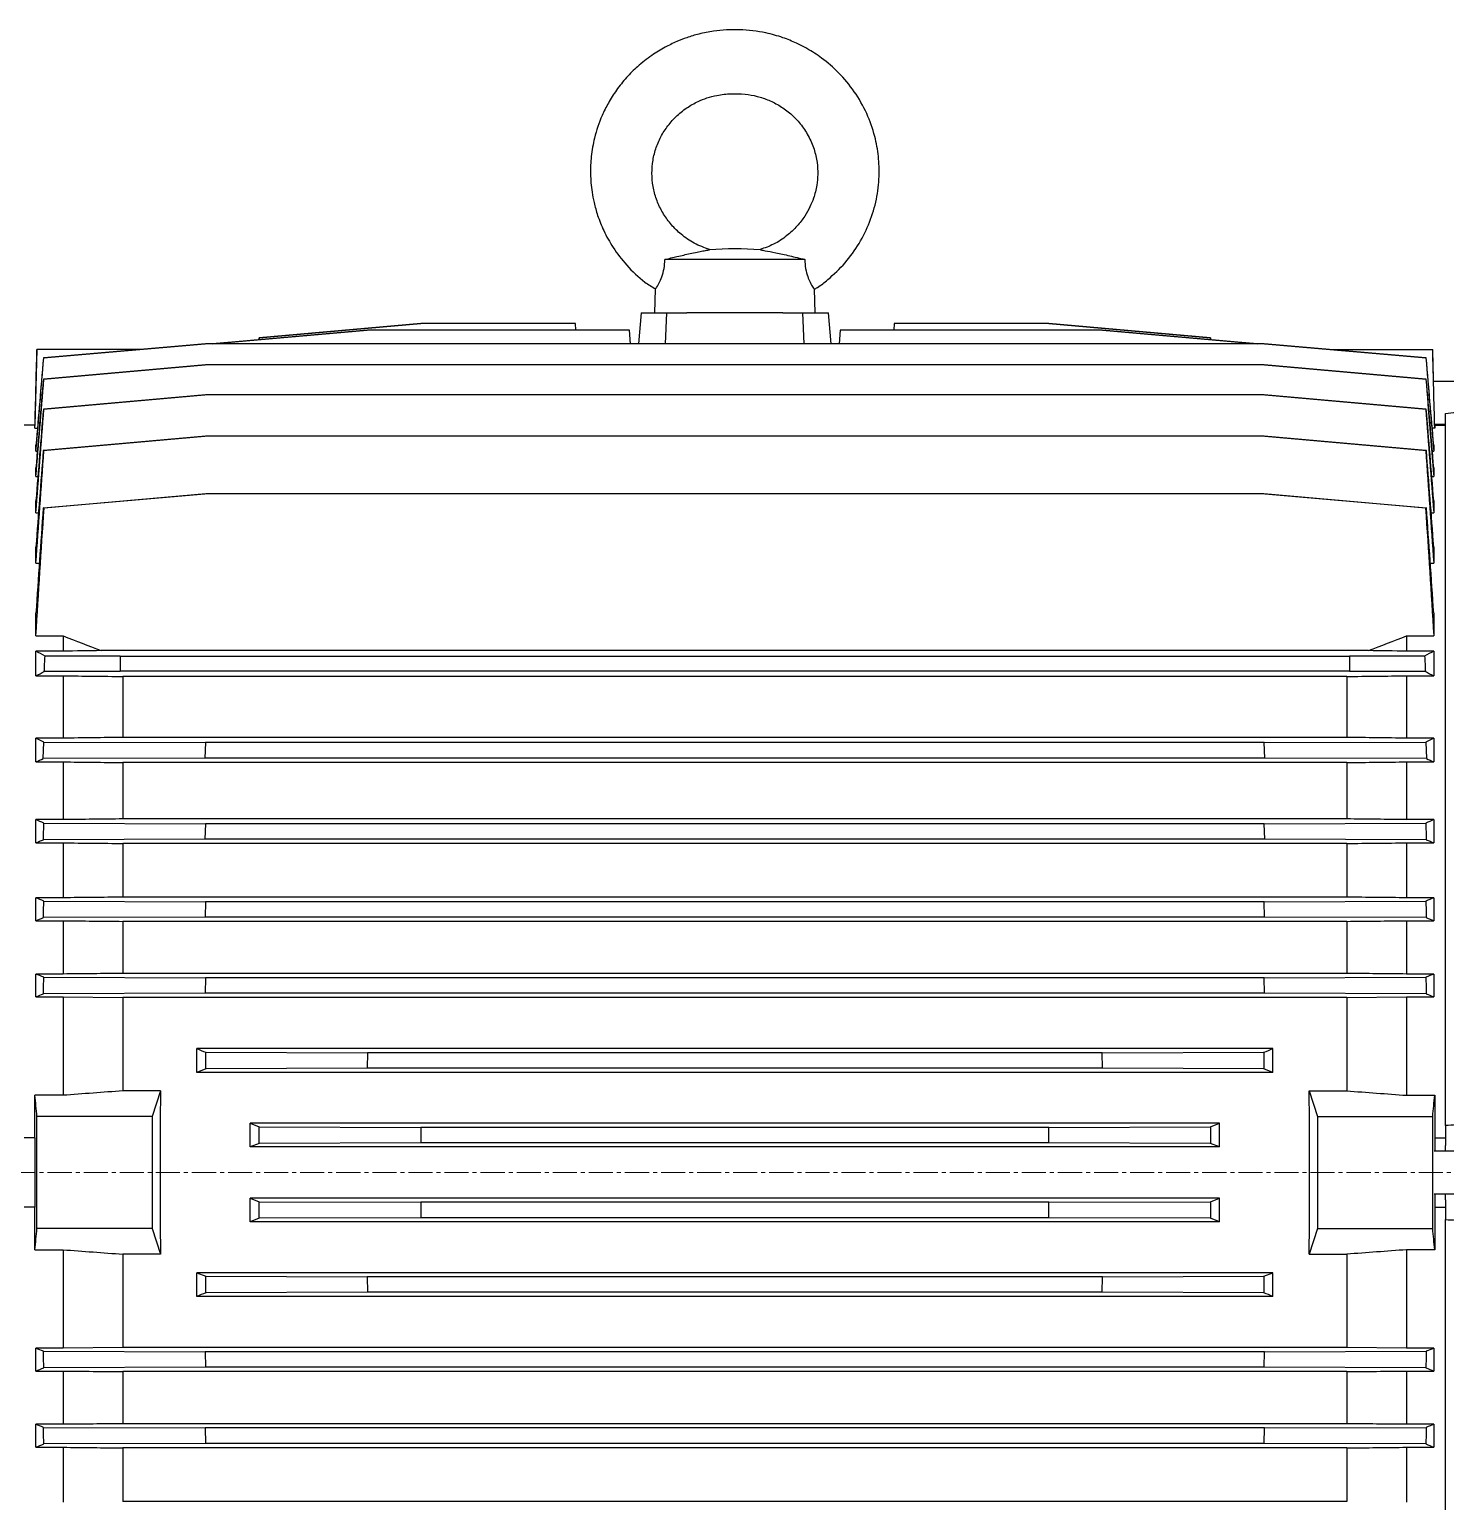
# Model space of a CAD drawing. Header units: millimetres. Extents: x -156567 to -12272, y -164292 to 1094.
# Drawn here: x -156398.5 to -156133.6, y -164103.2 to -163827.8 of the extents above; entities that cross this region are included whole.
import ezdxf

# ---------------------------------------------------------------- set-up
doc = ezdxf.new("R2010")
doc.units = ezdxf.units.MM
doc.header["$LTSCALE"] = 6
doc.header["$MEASUREMENT"] = 0
doc.linetypes.add('CENTER2', pattern=[1.125, 0.75, -0.125, 0.125, -0.125])
doc.layers.add('centre', color=7, linetype='CENTER2', lineweight=5)

# ---------------------------------------------------------------- blocks, each defined once
blk = doc.blocks.new('WEG W22 SIDE 1')
for p, q in [((-240.87, 170.85), (-267.03, 170.85)), ((-268.83, 165.3), (-268.95, 160.85)), ((-238.95, 160.85), (-239.07, 165.29)), ((-271.45, 160.85), (-271.96, 155.06)), ((-271.45, 160.85), (-266.69, 160.85)), ((-266.9, 155.06), (-266.69, 160.85)), ((-266.69, 160.85), (-262.95, 160.85)), ((-244.95, 160.85), (-262.95, 160.85)), ((-244.95, 160.85), (-241.21, 160.85)), ((-241, 155.06), (-241.21, 160.85)), ((-241.21, 160.85), (-236.45, 160.85)), ((-235.94, 155.06), (-236.45, 160.85)), ((-351.72, 155.06), (-322.7, 157.6)), ((-322.66, 157.6), (-351.61, 155.06)), ((-342.92, 156.2), (-312.69, 158.85)), ((-312.69, 158.85), (-342.92, 156.2)), ((-312.68, 158.85), (-342.91, 156.2)), ((-273.67, 157.6), (-322.67, 157.6)), ((-283.78, 158.85), (-312.68, 158.85)), ((-283.67, 157.6), (-283.78, 158.85)), ((-273.44, 155.06), (-273.67, 157.6)), ((-234.23, 157.6), (-234.46, 155.06)), ((-185.24, 157.6), (-234.23, 157.6)), ((-224.12, 158.85), (-224.23, 157.6)), ((-195.22, 158.85), (-224.12, 158.85)), ((-164.99, 156.2), (-195.22, 158.85)), ((-195.21, 158.85), (-164.98, 156.2)), ((-164.98, 156.2), (-195.21, 158.85)), ((-156.29, 155.06), (-185.24, 157.6)), ((-185.2, 157.6), (-156.18, 155.06)), ((-383.28, 152.42), (-353.05, 155.06)), ((-352.99, 155.06), (-383.22, 152.41)), ((-154.91, 155.06), (-352.99, 155.06)), ((-342.95, 155.83), (-351.72, 155.06)), ((-342.95, 155.83), (-342.92, 156.2)), ((-342.91, 156.2), (-342.94, 155.83)), ((-164.96, 155.83), (-164.99, 156.2)), ((-164.98, 156.2), (-164.95, 155.83)), ((-156.18, 155.06), (-164.95, 155.83)), ((-124.68, 152.41), (-154.91, 155.06)), ((-154.85, 155.06), (-124.62, 152.42)), ((-384.5, 154), (-384.88, 139.85)), ((-365.23, 154), (-384.5, 154)), ((-142.67, 154), (-123.4, 154)), ((-123.24, 148), (-123.4, 154)), ((-383.29, 148.47), (-353.06, 151.11)), ((-352.98, 151.11), (-383.21, 148.45)), ((-154.92, 151.11), (-352.98, 151.11)), ((-124.69, 148.45), (-154.92, 151.11)), ((-154.84, 151.11), (-124.61, 148.47)), ((-119, 148), (-123.24, 148)), ((-383.3, 142.85), (-353.07, 145.49)), ((-352.96, 145.49), (-383.19, 142.83)), ((-154.94, 145.49), (-352.96, 145.49)), ((-124.71, 142.83), (-154.94, 145.49)), ((-154.83, 145.49), (-124.6, 142.85)), ((-121, 8.8), (-121, 142.05)), ((-384.87, 139.85), (-386.9, 139.85)), ((-384.87, 139.25), (-384.87, 139.85)), ((-384.87, 139.25), (-384.42, 139.25)), ((-383.31, 135.11), (-353.08, 137.75)), ((-352.95, 137.75), (-383.18, 135.09)), ((-154.95, 137.75), (-352.95, 137.75)), ((-124.72, 135.09), (-154.95, 137.75)), ((-154.82, 137.75), (-124.59, 135.11)), ((-123.03, 139.25), (-123.48, 139.25)), ((-123.02, 139.85), (-123.03, 140)), ((-123.03, 140), (-121, 140)), ((-123.03, 139.85), (-123.03, 139.25)), ((-123.03, 139.85), (-121, 139.85)), ((-384.69, 134.98), (-384.69, 136.08)), ((-384.69, 134.98), (-384.42, 134.98)), ((-383.18, 135.09), (-383.31, 135.11)), ((-124.59, 135.11), (-124.72, 135.09)), ((-123.48, 134.98), (-123.21, 134.98)), ((-123.21, 136.08), (-123.21, 134.98)), ((-384.69, 130.22), (-384.69, 131.84)), ((-384.69, 130.22), (-384.32, 130.22)), ((-123.58, 130.22), (-123.21, 130.22)), ((-123.21, 131.84), (-123.21, 130.22)), ((-383.32, 124.35), (-353.09, 126.99)), ((-352.93, 126.99), (-383.16, 124.32)), ((-154.97, 126.99), (-352.93, 126.99)), ((-124.74, 124.32), (-154.97, 126.99)), ((-154.81, 126.99), (-124.58, 124.35)), ((-384.69, 123.44), (-384.69, 125.68)), ((-383.16, 124.32), (-383.32, 124.35)), ((-124.58, 124.35), (-124.74, 124.32)), ((-123.21, 125.68), (-123.21, 123.44)), ((-384.69, 123.44), (-384.2, 123.44)), ((-123.7, 123.44), (-123.21, 123.44)), ((-384.69, 113.99), (-384.69, 117.04)), ((-123.21, 117.04), (-123.21, 113.99)), ((-384.69, 113.99), (-384.04, 113.99)), ((-123.86, 113.99), (-123.21, 113.99)), ((-384.69, 100.42), (-384.69, 104.69)), ((-123.21, 104.69), (-123.21, 100.42)), ((-384.69, 100.42), (-379.61, 100.42)), ((-379.61, 100.42), (-379.61, 97.55)), ((-128.29, 100.42), (-128.29, 97.55)), ((-128.29, 100.42), (-123.21, 100.42)), ((-379.61, 97.55), (-384.69, 97.55)), ((-384.69, 92.95), (-384.69, 97.55)), ((-368.95, 96.62), (-382.98, 96.62)), ((-135.41, 97.65), (-372.49, 97.65)), ((-368.95, 96.62), (-368.95, 96.57)), ((-138.95, 96.57), (-368.95, 96.57)), ((-368.95, 96.57), (-368.95, 93.78)), ((-124.92, 96.62), (-138.95, 96.62)), ((-138.95, 96.62), (-138.95, 96.57)), ((-138.95, 96.57), (-138.95, 93.78)), ((-123.21, 97.55), (-128.29, 97.55)), ((-123.21, 97.55), (-123.21, 92.95)), ((-368.95, 93.72), (-383.13, 93.72)), ((-368.95, 93.78), (-368.95, 93.72)), ((-138.95, 93.78), (-368.95, 93.78)), ((-138.95, 93.78), (-138.95, 93.72)), ((-124.77, 93.72), (-138.95, 93.72)), ((-384.69, 92.95), (-379.61, 92.95)), ((-379.61, 92.95), (-379.61, 81.28)), ((-139.49, 92.81), (-368.41, 92.81)), ((-368.41, 92.81), (-368.41, 81.41)), ((-139.49, 92.81), (-139.49, 81.41)), ((-128.29, 92.95), (-128.29, 81.28)), ((-128.29, 92.95), (-123.21, 92.95)), ((-379.61, 81.28), (-384.69, 81.28)), ((-384.69, 76.83), (-384.69, 81.28)), ((-383.31, 77.46), (-383.18, 80.54)), ((-383.18, 80.54), (-352.95, 80.45)), ((-139.49, 81.41), (-368.41, 81.41)), ((-352.95, 80.45), (-353.08, 77.55)), ((-154.95, 80.45), (-352.95, 80.45)), ((-154.95, 80.45), (-124.72, 80.54)), ((-154.82, 77.55), (-154.95, 80.45)), ((-123.21, 81.28), (-128.29, 81.28)), ((-124.72, 80.54), (-124.59, 77.46)), ((-123.21, 81.28), (-123.21, 76.83)), ((-353.08, 77.55), (-383.31, 77.46)), ((-154.82, 77.55), (-353.07, 77.55)), ((-124.59, 77.46), (-154.82, 77.55)), ((-384.69, 76.83), (-379.61, 76.83)), ((-379.61, 76.83), (-379.61, 66.04)), ((-139.49, 76.7), (-368.41, 76.7)), ((-368.41, 76.7), (-368.41, 66.16)), ((-139.49, 76.7), (-139.49, 66.16)), ((-128.29, 76.83), (-128.29, 66.04)), ((-128.29, 76.83), (-123.21, 76.83)), ((-139.49, 66.16), (-368.41, 66.16)), ((-379.61, 66.04), (-384.69, 66.04)), ((-384.69, 61.68), (-384.69, 66.04)), ((-383.19, 65.37), (-352.96, 65.27)), ((-352.96, 65.27), (-353.07, 62.38)), ((-154.94, 65.27), (-352.96, 65.27)), ((-154.94, 65.27), (-124.71, 65.37)), ((-154.83, 62.38), (-154.94, 65.27)), ((-123.21, 66.04), (-128.29, 66.04)), ((-123.21, 66.04), (-123.21, 61.68)), ((-384.69, 61.68), (-379.61, 61.68)), ((-353.07, 62.38), (-383.3, 62.28)), ((-379.61, 61.68), (-379.61, 51.41)), ((-139.49, 61.57), (-368.41, 61.57)), ((-368.41, 61.57), (-368.41, 51.52)), ((-154.83, 62.38), (-353.06, 62.38)), ((-124.6, 62.28), (-154.83, 62.38)), ((-139.49, 61.57), (-139.49, 51.52)), ((-128.29, 61.68), (-123.21, 61.68)), ((-128.29, 61.68), (-128.29, 51.41)), ((-379.61, 51.41), (-384.69, 51.41)), ((-384.69, 47.11), (-384.69, 51.41)), ((-383.21, 50.77), (-352.98, 50.68)), ((-139.49, 51.52), (-368.41, 51.52)), ((-352.98, 50.68), (-353.06, 47.78)), ((-154.92, 50.68), (-352.98, 50.68)), ((-154.92, 50.68), (-124.69, 50.77)), ((-154.84, 47.78), (-154.92, 50.68)), ((-123.21, 51.41), (-128.29, 51.41)), ((-123.21, 51.41), (-123.21, 47.11)), ((-384.69, 47.11), (-379.61, 47.11)), ((-353.06, 47.78), (-383.29, 47.69)), ((-379.61, 47.11), (-379.61, 37.14)), ((-139.49, 47), (-368.41, 47)), ((-368.41, 47), (-368.41, 37.25)), ((-154.84, 47.78), (-353.06, 47.78)), ((-124.61, 47.69), (-154.84, 47.78)), ((-139.49, 47), (-139.49, 37.25)), ((-128.29, 47.11), (-123.21, 47.11)), ((-128.29, 47.11), (-128.29, 37.14)), ((-379.61, 37.14), (-384.69, 37.14)), ((-384.69, 32.88), (-384.69, 37.14)), ((-383.22, 36.53), (-352.99, 36.44)), ((-139.49, 37.25), (-368.41, 37.25)), ((-352.99, 36.44), (-353.05, 33.54)), ((-154.91, 36.44), (-352.99, 36.44)), ((-154.91, 36.44), (-124.68, 36.53)), ((-154.85, 33.54), (-154.91, 36.44)), ((-123.21, 37.14), (-128.29, 37.14)), ((-123.21, 37.14), (-123.21, 32.88)), ((-353.05, 33.54), (-383.28, 33.45)), ((-154.85, 33.54), (-353.05, 33.54)), ((-124.62, 33.45), (-154.85, 33.54)), ((-384.69, 32.88), (-379.61, 32.88)), ((-379.61, 32.88), (-368.41, 32.77)), ((-379.61, 32.88), (-379.61, 14.45)), ((-139.49, 32.77), (-368.41, 32.77)), ((-368.41, 32.77), (-368.41, 15.28)), ((-139.49, 32.77), (-128.29, 32.88)), ((-139.49, 32.77), (-139.49, 15.28)), ((-128.29, 32.88), (-123.21, 32.88)), ((-128.29, 32.88), (-128.29, 14.45)), ((-153.29, 23.19), (-354.61, 23.19)), ((-354.61, 18.74), (-354.61, 23.19)), ((-352.89, 22.49), (-322.66, 22.4)), ((-322.66, 22.4), (-322.7, 19.51)), ((-185.23, 22.4), (-322.66, 22.4)), ((-185.24, 22.4), (-155.01, 22.49)), ((-185.2, 19.51), (-185.24, 22.4)), ((-153.29, 18.74), (-153.29, 23.19)), ((-352.93, 19.41), (-354.61, 18.74)), ((-322.7, 19.51), (-352.93, 19.41)), ((-185.2, 19.51), (-322.7, 19.51)), ((-154.97, 19.41), (-185.2, 19.51)), ((-153.29, 18.74), (-154.97, 19.41)), ((-153.29, 18.74), (-354.61, 18.74)), ((-384.87, 6.47), (-384.87, 14.45)), ((-379.61, 14.45), (-384.87, 14.45)), ((-361.39, 15.28), (-368.41, 15.28)), ((-361.39, 15.28), (-362.95, 10.5)), ((-146.51, 15.28), (-144.95, 10.5)), ((-146.51, 15.28), (-139.49, 15.28)), ((-128.29, 14.45), (-123.03, 14.45)), ((-123.03, 14.45), (-123.03, 6.47)), ((-362.95, 10.5), (-384.5, 10.5)), ((-362.95, 10.5), (-362.95, -10.5)), ((-163.29, 9.22), (-344.61, 9.22)), ((-344.61, 9.22), (-342.91, 8.54)), ((-344.61, 4.79), (-344.61, 9.22)), ((-342.91, 8.54), (-312.68, 8.45)), ((-312.68, 8.45), (-312.69, 5.55)), ((-195.22, 8.45), (-312.68, 8.45)), ((-195.22, 8.45), (-164.99, 8.54)), ((-195.21, 5.55), (-195.22, 8.45)), ((-164.99, 8.54), (-163.29, 9.22)), ((-163.29, 4.79), (-163.29, 9.22)), ((-144.95, 10.5), (-123.4, 10.5)), ((-144.95, 10.5), (-144.95, -10.5)), ((-121, 8.8), (-121, 5.08)), ((-384.87, 6.47), (-386.9, 6.47)), ((-312.69, 5.55), (-342.92, 5.46)), ((-195.21, 5.55), (-312.69, 5.55)), ((-164.98, 5.46), (-195.21, 5.55)), ((-123.03, 6.47), (-123.01, 4)), ((-123.03, 6.47), (-121, 6.47)), ((-342.92, 5.46), (-344.61, 4.79)), ((-163.29, 4.79), (-344.61, 4.79)), ((-163.29, 4.79), (-164.98, 5.46)), ((-119, 4), (-123.13, 4)), ((-121, 4), (-121, 5.08)), ((-163.29, -4.79), (-344.61, -4.79)), ((-344.61, -4.79), (-342.92, -5.46)), ((-344.61, -9.22), (-344.61, -4.79)), ((-342.92, -5.46), (-312.69, -5.55)), ((-195.21, -5.55), (-164.98, -5.46)), ((-164.98, -5.46), (-163.29, -4.79)), ((-163.29, -9.22), (-163.29, -4.79)), ((-123.13, -4), (-119, -4)), ((-123.02, -4), (-123.03, -6.47)), ((-121, -5.08), (-121, -4)), ((-121, -5.08), (-121, -8.8)), ((-384.87, -6.47), (-386.9, -6.47)), ((-384.87, -14.45), (-384.87, -6.47)), ((-195.21, -5.55), (-312.69, -5.55)), ((-312.69, -5.55), (-312.68, -8.45)), ((-195.22, -8.45), (-195.21, -5.55)), ((-123.03, -6.47), (-123.03, -14.45)), ((-123.03, -6.47), (-121, -6.47)), ((-362.95, -10.5), (-384.5, -10.5)), ((-362.95, -10.5), (-361.39, -15.28)), ((-342.91, -8.54), (-344.61, -9.22)), ((-163.29, -9.22), (-344.61, -9.22)), ((-312.68, -8.45), (-342.91, -8.54)), ((-195.22, -8.45), (-312.68, -8.45)), ((-164.99, -8.54), (-195.22, -8.45)), ((-163.29, -9.22), (-164.99, -8.54)), ((-144.95, -10.5), (-146.51, -15.28)), ((-144.95, -10.5), (-123.4, -10.5)), ((-121, -142.05), (-121, -8.8)), ((-384.87, -14.45), (-379.61, -14.45)), ((-379.61, -14.45), (-379.61, -32.88)), ((-361.39, -15.28), (-368.41, -15.28)), ((-368.41, -15.28), (-368.41, -32.77)), ((-146.51, -15.28), (-139.49, -15.28)), ((-139.49, -15.28), (-139.49, -32.77)), ((-123.03, -14.45), (-128.29, -14.45)), ((-128.29, -14.45), (-128.29, -32.88)), ((-153.29, -18.74), (-354.61, -18.74)), ((-354.61, -18.74), (-352.93, -19.41)), ((-354.61, -23.19), (-354.61, -18.74)), ((-154.97, -19.41), (-153.29, -18.74)), ((-153.29, -23.19), (-153.29, -18.74)), ((-352.93, -19.41), (-322.7, -19.51)), ((-185.2, -19.51), (-322.7, -19.51)), ((-322.7, -19.51), (-322.66, -22.4)), ((-185.24, -22.4), (-185.2, -19.51)), ((-185.2, -19.51), (-154.97, -19.41)), ((-153.29, -23.19), (-354.61, -23.19)), ((-322.66, -22.4), (-352.89, -22.49)), ((-185.24, -22.4), (-322.67, -22.4)), ((-155.01, -22.49), (-185.24, -22.4)), ((-379.61, -32.88), (-384.69, -32.88)), ((-384.69, -37.14), (-384.69, -32.88)), ((-368.41, -32.77), (-379.61, -32.88)), ((-139.49, -32.77), (-368.41, -32.77)), ((-128.29, -32.88), (-139.49, -32.77)), ((-123.21, -32.88), (-128.29, -32.88)), ((-123.21, -32.88), (-123.21, -37.14)), ((-383.28, -33.45), (-353.05, -33.54)), ((-353.05, -33.54), (-352.99, -36.44)), ((-154.85, -33.54), (-353.05, -33.54)), ((-154.91, -36.44), (-154.85, -33.54)), ((-154.85, -33.54), (-124.62, -33.45)), ((-384.69, -37.14), (-379.61, -37.14)), ((-352.99, -36.44), (-383.22, -36.53)), ((-379.61, -37.14), (-379.61, -47.11)), ((-139.49, -37.25), (-368.41, -37.25)), ((-368.41, -37.25), (-368.41, -47)), ((-154.91, -36.44), (-352.99, -36.44)), ((-124.68, -36.53), (-154.91, -36.44)), ((-139.49, -37.25), (-139.49, -47)), ((-128.29, -37.14), (-123.21, -37.14)), ((-128.29, -37.14), (-128.29, -47.11)), ((-379.61, -47.11), (-384.69, -47.11)), ((-384.69, -51.41), (-384.69, -47.11)), ((-383.29, -47.69), (-353.06, -47.78)), ((-139.49, -47), (-368.41, -47)), ((-154.84, -47.78), (-353.06, -47.78)), ((-353.06, -47.78), (-352.98, -50.68)), ((-154.92, -50.68), (-154.84, -47.78)), ((-154.84, -47.78), (-124.61, -47.69)), ((-123.21, -47.11), (-128.29, -47.11)), ((-123.21, -47.11), (-123.21, -51.41)), ((-384.69, -51.41), (-379.61, -51.41)), ((-352.98, -50.68), (-383.21, -50.77)), ((-379.61, -51.41), (-379.61, -61.68)), ((-139.49, -51.52), (-368.41, -51.52)), ((-368.41, -51.52), (-368.41, -61.57)), ((-154.92, -50.68), (-352.98, -50.68)), ((-124.69, -50.77), (-154.92, -50.68)), ((-139.49, -51.52), (-139.49, -61.57)), ((-128.29, -51.41), (-123.21, -51.41)), ((-128.29, -51.41), (-128.29, -61.68)), ((-139.49, -61.57), (-368.41, -61.57))]:
    blk.add_line(p, q)
blk.add_arc((-253.95, 117.54), 55.3, 85.0464, 94.9493)
for centre, start_param, end_param in [((-349.48, 0), 1.458999, 1.682593), ((-158.42, 0), 4.600592, 4.824186)]:
    blk.add_ellipse(centre, major_axis=(0, 137), ratio=0.087489, start_param=start_param, end_param=end_param)
for points, knots in [([(-239.08, 165.26), (-238.89, 165.37), (-238, 165.9), (-236, 167.48), (-233.25, 170.13), (-230.61, 173.78), (-228.63, 177.8), (-227.37, 182.04), (-226.87, 186.2), (-227.01, 190.16), (-227.73, 194.13), (-229.19, 198.25), (-231.48, 202.29), (-234.37, 205.77), (-237.42, 208.41), (-240.12, 210.16), (-242.56, 211.41), (-245.11, 212.45), (-248.67, 213.44), (-253.04, 213.97), (-257.27, 213.73), (-260.54, 213.09), (-262.84, 212.4), (-264.95, 211.58), (-267.16, 210.5), (-269.65, 208.98), (-272.06, 207.08), (-274.27, 204.88), (-276.1, 202.6), (-277.61, 200.2), (-279.09, 197.24), (-280.22, 193.89), (-280.87, 190.2), (-281.02, 186.81), (-280.77, 183.92), (-280.28, 181.33), (-279.6, 178.91), (-278.46, 176.06), (-276.7, 172.89), (-274.14, 169.61), (-271.46, 166.95), (-269.44, 165.75), (-268.77, 165.34)], [0, 0, 0, 0, 0.004928, 0.022682, 0.055792, 0.088595, 0.121209, 0.153868, 0.185419, 0.212716, 0.240699, 0.273829, 0.30827, 0.342168, 0.372719, 0.396674, 0.4126, 0.432894, 0.457063, 0.493717, 0.529181, 0.549672, 0.566871, 0.581769, 0.599506, 0.620826, 0.64574, 0.666798, 0.689139, 0.709966, 0.729005, 0.761667, 0.787251, 0.811108, 0.836212, 0.850625, 0.869054, 0.891513, 0.917969, 0.948381, 0.982705, 1, 1, 1, 1]), ([(-258.69, 172.7), (-259.66, 173.05), (-261.56, 173.74), (-263.92, 175.41), (-265.84, 177.27), (-267.33, 179.3), (-268.45, 181.52), (-269.18, 183.89), (-269.51, 186.34), (-269.41, 188.82), (-268.9, 191.24), (-267.99, 193.54), (-266.69, 195.68), (-265.01, 197.61), (-263.04, 199.22), (-261.04, 200.35), (-259.13, 201.11), (-257.06, 201.66), (-254.67, 201.9), (-252.12, 201.84), (-249.75, 201.42), (-247.54, 200.67), (-245.42, 199.57), (-243.42, 198.1), (-241.63, 196.24), (-240.14, 194.01), (-239.08, 191.55), (-238.52, 189.08), (-238.4, 186.82), (-238.6, 184.56), (-239.1, 182.54), (-239.9, 180.6), (-240.89, 178.84), (-242.32, 176.98), (-244.26, 175.18), (-246.57, 173.63), (-248.35, 173), (-249.2, 172.7)], [0, 0, 0, 0, 0.035687, 0.070179, 0.099726, 0.128759, 0.157422, 0.186053, 0.214694, 0.243319, 0.271961, 0.300597, 0.32924, 0.358641, 0.38931, 0.417578, 0.438236, 0.460881, 0.492005, 0.522473, 0.549268, 0.575903, 0.603526, 0.63221, 0.662072, 0.69311, 0.725099, 0.754727, 0.780955, 0.803869, 0.833352, 0.853289, 0.876738, 0.90376, 0.934413, 0.968765, 1, 1, 1, 1]), ([(-268.79, 165.3), (-268.78, 165.32), (-268.75, 165.35), (-268.19, 166.19), (-267.58, 167.54), (-267.14, 169.11), (-267.07, 170.27), (-267.03, 170.85)], [0, 0, 0, 0, 0.205556, 0.478767, 0.654423, 0.831103, 1, 1, 1, 1]), ([(-267.03, 170.85), (-266.27, 171.03), (-264.61, 171.43), (-262.12, 172), (-260.12, 172.4), (-259.03, 172.59), (-258.63, 172.65), (-258.71, 172.64), (-258.72, 172.64)], [0, 0, 0, 0, 0.198066, 0.430867, 0.708201, 0.857645, 0.979022, 1, 1, 1, 1]), ([(-249.18, 172.64), (-249.15, 172.63), (-249.1, 172.63), (-248.12, 172.46), (-246.32, 172.12), (-243.76, 171.55), (-241.82, 171.08), (-240.87, 170.85)], [0, 0, 0, 0, 0.098478, 0.251218, 0.49539, 0.751566, 1, 1, 1, 1]), ([(-240.87, 170.85), (-240.83, 170.27), (-240.76, 169.11), (-240.35, 167.62), (-239.8, 166.37), (-239.3, 165.57), (-239.02, 165.17), (-239.09, 165.27), (-239.1, 165.29)], [0, 0, 0, 0, 0.170388, 0.341688, 0.497642, 0.722466, 0.951119, 1, 1, 1, 1]), ([(-383.19, 142.83), (-383.21, 142.83), (-383.25, 142.84), (-383.28, 142.84), (-383.3, 142.85)], [0, 0, 0, 0, 0.500491, 1, 1, 1, 1]), ([(-124.6, 142.85), (-124.62, 142.84), (-124.65, 142.84), (-124.69, 142.83), (-124.71, 142.83)], [0, 0, 0, 0, 0.499509, 1, 1, 1, 1]), ([(-383.3, 62.28), (-383.28, 62.8), (-383.25, 63.82), (-383.21, 64.85), (-383.19, 65.37)], [0, 0, 0, 0, 0.499509, 1, 1, 1, 1]), ([(-124.71, 65.37), (-124.69, 64.85), (-124.65, 63.82), (-124.62, 62.8), (-124.6, 62.28)], [0, 0, 0, 0, 0.500491, 1, 1, 1, 1]), ([(-384.87, 6.47), (-384.89, 4.34), (-384.9, 2.2), (-384.9, -0.52), (-384.9, -1.07), (-384.89, -2.16), (-384.89, -2.71), (-384.89, -4.33), (-384.88, -5.41), (-384.87, -6.47)], [0, 0, 0, 0, 0.5, 0.5, 0.625, 0.625, 0.75, 0.75, 1, 1, 1, 1])]:
    blk.add_open_spline(points, degree=3, knots=knots)
for points in [[(-342.91, 156.2), (-342.91, 156.21), (-342.91, 156.21), (-342.92, 156.2)], [(-164.98, 156.2), (-164.99, 156.21), (-164.99, 156.21), (-164.99, 156.2)], [(-384.87, 139.25), (-384.75, 144.17), (-384.62, 149.08), (-384.5, 154)], [(-383.28, 152.42), (-383.75, 146.98), (-384.22, 141.53), (-384.69, 136.08)], [(-384.69, 134.98), (-384.2, 140.79), (-383.71, 146.6), (-383.22, 152.41)], [(-383.22, 152.41), (-383.24, 152.43), (-383.26, 152.43), (-383.28, 152.42)], [(-124.62, 152.42), (-124.64, 152.43), (-124.66, 152.43), (-124.68, 152.41)], [(-124.68, 152.41), (-124.19, 146.6), (-123.7, 140.79), (-123.21, 134.98)], [(-123.21, 136.08), (-123.68, 141.53), (-124.15, 146.98), (-124.62, 152.42)], [(-123.03, 139.25), (-123.15, 144.17), (-123.28, 149.08), (-123.4, 154)], [(-383.29, 148.47), (-383.76, 142.92), (-384.23, 137.38), (-384.69, 131.84)], [(-384.69, 130.22), (-384.2, 136.3), (-383.71, 142.37), (-383.21, 148.45)], [(-383.21, 148.45), (-383.24, 148.47), (-383.27, 148.47), (-383.29, 148.47)], [(-124.61, 148.47), (-124.63, 148.47), (-124.66, 148.47), (-124.69, 148.45)], [(-124.69, 148.45), (-124.19, 142.37), (-123.7, 136.3), (-123.21, 130.22)], [(-123.21, 131.84), (-123.67, 137.38), (-124.14, 142.92), (-124.61, 148.47)], [(-383.3, 142.85), (-383.77, 137.12), (-384.23, 131.4), (-384.69, 125.68)], [(-384.69, 123.44), (-384.2, 129.91), (-383.7, 136.37), (-383.19, 142.83)], [(-124.71, 142.83), (-124.2, 136.37), (-123.7, 129.91), (-123.21, 123.44)], [(-123.21, 125.68), (-123.67, 131.4), (-124.13, 137.12), (-124.6, 142.85)], [(-121, 142.05), (-120.33, 142.11), (-119.67, 142.17), (-119, 142.22)], [(-383.31, 135.11), (-383.78, 129.09), (-384.24, 123.06), (-384.69, 117.04)], [(-384.69, 113.99), (-384.2, 121.03), (-383.69, 128.06), (-383.18, 135.09)], [(-124.72, 135.09), (-124.21, 128.06), (-123.7, 121.03), (-123.21, 113.99)], [(-123.21, 117.04), (-123.66, 123.06), (-124.12, 129.09), (-124.59, 135.11)], [(-383.32, 124.35), (-383.79, 117.8), (-384.25, 111.25), (-384.69, 104.69)], [(-384.69, 100.42), (-384.2, 108.39), (-383.69, 116.36), (-383.16, 124.32)], [(-124.74, 124.32), (-124.21, 116.36), (-123.7, 108.39), (-123.21, 100.42)], [(-123.21, 104.69), (-123.65, 111.25), (-124.11, 117.8), (-124.58, 124.35)], [(-379.61, 100.42), (-377.23, 99.5), (-374.86, 98.58), (-372.49, 97.65)], [(-135.41, 97.65), (-133.04, 98.58), (-130.67, 99.5), (-128.29, 100.42)], [(-382.98, 96.62), (-383.58, 96.93), (-384.15, 97.24), (-384.69, 97.55)], [(-383.13, 93.72), (-383.08, 94.69), (-383.03, 95.66), (-382.98, 96.62)], [(-372.49, 97.65), (-374.86, 97.61), (-377.23, 97.58), (-379.61, 97.55)], [(-128.29, 97.55), (-130.67, 97.58), (-133.04, 97.61), (-135.41, 97.65)], [(-123.21, 97.55), (-123.75, 97.24), (-124.32, 96.93), (-124.92, 96.62)], [(-124.92, 96.62), (-124.87, 95.66), (-124.82, 94.69), (-124.77, 93.72)], [(-384.69, 92.95), (-384.19, 93.21), (-383.66, 93.47), (-383.13, 93.72)], [(-124.77, 93.72), (-124.24, 93.47), (-123.71, 93.21), (-123.21, 92.95)], [(-379.61, 92.95), (-375.87, 92.9), (-372.14, 92.86), (-368.41, 92.81)], [(-139.49, 92.81), (-135.76, 92.86), (-132.03, 92.9), (-128.29, 92.95)], [(-383.18, 80.54), (-383.69, 80.79), (-384.2, 81.03), (-384.69, 81.28)], [(-368.41, 81.41), (-372.14, 81.37), (-375.87, 81.32), (-379.61, 81.28)], [(-128.29, 81.28), (-132.03, 81.32), (-135.76, 81.37), (-139.49, 81.41)], [(-123.21, 81.28), (-123.7, 81.03), (-124.21, 80.79), (-124.72, 80.54)], [(-384.69, 76.83), (-384.24, 77.04), (-383.78, 77.25), (-383.31, 77.46)], [(-124.59, 77.46), (-124.12, 77.25), (-123.66, 77.04), (-123.21, 76.83)], [(-379.61, 76.83), (-375.87, 76.79), (-372.14, 76.75), (-368.41, 76.7)], [(-139.49, 76.7), (-135.76, 76.75), (-132.03, 76.79), (-128.29, 76.83)], [(-368.41, 66.16), (-372.14, 66.12), (-375.87, 66.08), (-379.61, 66.04)], [(-128.29, 66.04), (-132.03, 66.08), (-135.76, 66.12), (-139.49, 66.16)], [(-383.19, 65.37), (-383.7, 65.59), (-384.2, 65.82), (-384.69, 66.04)], [(-123.21, 66.04), (-123.7, 65.82), (-124.2, 65.59), (-124.71, 65.37)], [(-384.69, 61.68), (-384.23, 61.88), (-383.77, 62.08), (-383.3, 62.28)], [(-379.61, 61.68), (-375.87, 61.65), (-372.14, 61.61), (-368.41, 61.57)], [(-139.49, 61.57), (-135.76, 61.61), (-132.03, 61.65), (-128.29, 61.68)], [(-124.6, 62.28), (-124.13, 62.08), (-123.67, 61.88), (-123.21, 61.68)], [(-383.21, 50.77), (-383.71, 50.99), (-384.2, 51.2), (-384.69, 51.41)], [(-383.29, 47.69), (-383.27, 48.72), (-383.24, 49.74), (-383.21, 50.77)], [(-368.41, 51.52), (-372.14, 51.49), (-375.87, 51.45), (-379.61, 51.41)], [(-128.29, 51.41), (-132.03, 51.45), (-135.76, 51.49), (-139.49, 51.52)], [(-123.21, 51.41), (-123.7, 51.2), (-124.19, 50.99), (-124.69, 50.77)], [(-124.69, 50.77), (-124.66, 49.74), (-124.63, 48.72), (-124.61, 47.69)], [(-384.69, 47.11), (-384.23, 47.3), (-383.76, 47.5), (-383.29, 47.69)], [(-379.61, 47.11), (-375.87, 47.07), (-372.14, 47.04), (-368.41, 47)], [(-139.49, 47), (-135.76, 47.04), (-132.03, 47.07), (-128.29, 47.11)], [(-124.61, 47.69), (-124.14, 47.5), (-123.67, 47.3), (-123.21, 47.11)], [(-383.22, 36.53), (-383.71, 36.74), (-384.2, 36.94), (-384.69, 37.14)], [(-383.28, 33.45), (-383.26, 34.48), (-383.24, 35.5), (-383.22, 36.53)], [(-368.41, 37.25), (-372.14, 37.22), (-375.87, 37.18), (-379.61, 37.14)], [(-128.29, 37.14), (-132.03, 37.18), (-135.76, 37.22), (-139.49, 37.25)], [(-123.21, 37.14), (-123.7, 36.94), (-124.19, 36.74), (-124.68, 36.53)], [(-124.68, 36.53), (-124.66, 35.5), (-124.64, 34.48), (-124.62, 33.45)], [(-384.69, 32.88), (-384.22, 33.07), (-383.75, 33.26), (-383.28, 33.45)], [(-124.62, 33.45), (-124.15, 33.26), (-123.68, 33.07), (-123.21, 32.88)], [(-354.61, 23.19), (-354.04, 22.96), (-353.47, 22.73), (-352.89, 22.49)], [(-352.93, 19.41), (-352.92, 20.44), (-352.91, 21.47), (-352.89, 22.49)], [(-155.01, 22.49), (-154.43, 22.73), (-153.86, 22.96), (-153.29, 23.19)], [(-155.01, 22.49), (-154.99, 21.47), (-154.98, 20.44), (-154.97, 19.41)], [(-384.5, 10.5), (-384.62, 11.82), (-384.75, 13.13), (-384.87, 14.45)], [(-368.41, 15.28), (-372.14, 15.01), (-375.87, 14.73), (-379.61, 14.45)], [(-139.49, 15.28), (-135.76, 15.01), (-132.03, 14.73), (-128.29, 14.45)], [(-123.4, 10.5), (-123.28, 11.82), (-123.15, 13.13), (-123.03, 14.45)], [(-384.5, -10.5), (-384.51, -3.5), (-384.51, 3.5), (-384.5, 10.5)], [(-342.92, 5.46), (-342.91, 6.49), (-342.91, 7.52), (-342.91, 8.54)], [(-164.99, 8.54), (-164.99, 7.52), (-164.99, 6.49), (-164.98, 5.46)], [(-123.4, -10.5), (-123.39, -3.5), (-123.39, 3.5), (-123.4, 10.5)], [(-119, 8.9), (-119.67, 8.87), (-120.33, 8.84), (-121, 8.8)], [(-342.91, -8.54), (-342.91, -7.52), (-342.91, -6.49), (-342.92, -5.46)], [(-164.98, -5.46), (-164.99, -6.49), (-164.99, -7.52), (-164.99, -8.54)], [(-384.87, -14.45), (-384.75, -13.13), (-384.62, -11.82), (-384.5, -10.5)], [(-123.03, -14.45), (-123.15, -13.13), (-123.28, -11.82), (-123.4, -10.5)], [(-121, -8.8), (-120.33, -8.84), (-119.67, -8.87), (-119, -8.9)], [(-379.61, -14.45), (-375.87, -14.73), (-372.14, -15.01), (-368.41, -15.28)], [(-128.29, -14.45), (-132.03, -14.73), (-135.76, -15.01), (-139.49, -15.28)], [(-352.89, -22.49), (-352.91, -21.47), (-352.92, -20.44), (-352.93, -19.41)], [(-154.97, -19.41), (-154.98, -20.44), (-154.99, -21.47), (-155.01, -22.49)], [(-352.89, -22.49), (-353.47, -22.73), (-354.04, -22.96), (-354.61, -23.19)], [(-153.29, -23.19), (-153.86, -22.96), (-154.43, -22.73), (-155.01, -22.49)], [(-383.28, -33.45), (-383.75, -33.26), (-384.22, -33.07), (-384.69, -32.88)], [(-123.21, -32.88), (-123.68, -33.07), (-124.15, -33.26), (-124.62, -33.45)], [(-383.22, -36.53), (-383.24, -35.5), (-383.26, -34.48), (-383.28, -33.45)], [(-124.62, -33.45), (-124.64, -34.48), (-124.66, -35.5), (-124.68, -36.53)], [(-384.69, -37.14), (-384.2, -36.94), (-383.71, -36.74), (-383.22, -36.53)], [(-379.61, -37.14), (-375.87, -37.18), (-372.14, -37.22), (-368.41, -37.25)], [(-139.49, -37.25), (-135.76, -37.22), (-132.03, -37.18), (-128.29, -37.14)], [(-124.68, -36.53), (-124.19, -36.74), (-123.7, -36.94), (-123.21, -37.14)], [(-383.29, -47.69), (-383.76, -47.5), (-384.23, -47.3), (-384.69, -47.11)], [(-383.21, -50.77), (-383.24, -49.74), (-383.27, -48.72), (-383.29, -47.69)], [(-368.41, -47), (-372.14, -47.04), (-375.87, -47.07), (-379.61, -47.11)], [(-128.29, -47.11), (-132.03, -47.07), (-135.76, -47.04), (-139.49, -47)], [(-124.61, -47.69), (-124.63, -48.72), (-124.66, -49.74), (-124.69, -50.77)], [(-123.21, -47.11), (-123.67, -47.3), (-124.14, -47.5), (-124.61, -47.69)], [(-384.69, -51.41), (-384.2, -51.2), (-383.71, -50.99), (-383.21, -50.77)], [(-379.61, -51.41), (-375.87, -51.45), (-372.14, -51.49), (-368.41, -51.52)], [(-139.49, -51.52), (-135.76, -51.49), (-132.03, -51.45), (-128.29, -51.41)], [(-124.69, -50.77), (-124.19, -50.99), (-123.7, -51.2), (-123.21, -51.41)]]:
    blk.add_open_spline(points, degree=3)
at = {"layer": 'centre'}
blk.add_lwpolyline([(0, 0), (-529.4, 0)], dxfattribs=at)

msp = doc.modelspace()

# ---------------------------------------------------------------- block references
msp.add_blockref('WEG W22 SIDE 1', (-156012.59, -164041.66))

doc.saveas('drawing.dxf')
